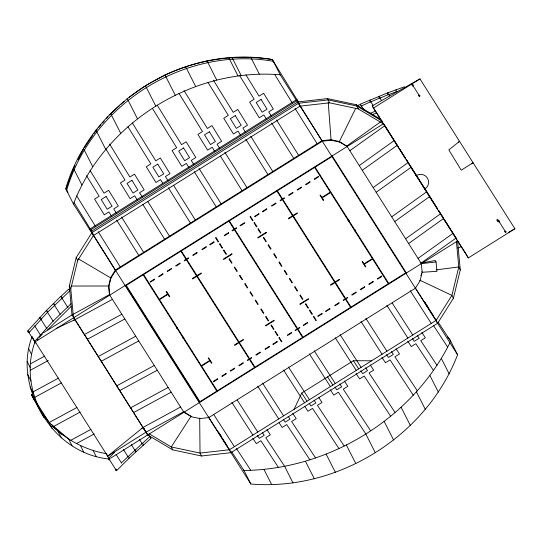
<?xml version="1.0" encoding="UTF-8"?>
<svg xmlns="http://www.w3.org/2000/svg" width="542" height="542" viewBox="0 0 542 542"><rect width="100%" height="100%" fill="white"/><g stroke="black" fill="none" stroke-linecap="round" stroke-linejoin="round"><path stroke-width="0.81" d="M108.339 458.938C54.18 453.105 16.423 393.336 34.945 341.982L32.513 337.178M60.616 296.738L68.495 289.245L69.457 289.753L69.789 290.858L47.594 312.219L29.119 332.524L28.015 332.165L27.764 330.972L46.266 310.641L60.697 296.467L61.842 297.165L61.747 298.12M44.2 417.977C29.011 393.838 21.389 364.034 32.195 336.548M454.731 235.919L457.563 240.966L460.273 269.862L453.383 298.31L437.624 323.283L230.987 452.658L201.516 455.998L172.735 449.887L147.688 434.969L72.018 314.929L69.308 286.034L76.192 257.592L91.95 232.613L298.595 103.237L328.059 99.897L356.839 106.015L381.886 120.927L383.363 123.84L36.375 341.087M73.495 317.849L70.785 288.947L77.675 260.506L93.434 235.526L300.072 106.151L329.536 102.817L358.316 108.928L383.363 123.84M72.75 314.536L109.423 294.624L109.701 295.18L108.895 286.549L110.947 278.06L115.656 270.607L322.294 141.232L331.087 140.236L339.678 142.058L347.158 146.509L421.351 263.636L422.164 272.26L420.104 280.749L415.402 288.208L208.765 417.577L199.964 418.573L191.373 416.751L183.901 412.299L109.423 294.624L108.617 286L110.67 277.511L115.378 270.058L322.016 140.683L330.81 139.687L339.4 141.509L347.158 146.509M420.951 275.573L421.507 273.256M457.583 354.786L280.214 74.81L272.477 59.559C184.036 43.983 90.751 102.56 65.724 188.752L73.475 204.022L250.844 484.006C337.842 491.337 426.256 436.398 457.583 354.786L449.833 339.516L447.57 337.022M361.507 105.737L360.579 105.439L360.403 104.118L387.747 92.811L404.42 86.808M73.475 204.022C104.796 122.424 193.223 67.459 280.214 74.81M294.082 409.312L301.738 393.052L353.398 360.708L371.568 360.796M370.911 101.672L361.358 105.947M116.618 470.632C116.665 467.394 113.603 470.449 116.618 470.632L129.098 458.186L150.893 438.383L150.554 437.218L149.592 436.784L121.293 462.929M355.728 108.278L339.4 141.509L339.678 142.058M75.053 165.601L73.556 168.515L65.955 189.117L67.113 190.35M78.048 159.782L83.658 148.874M380.037 97.906L370.742 101.889C369.637 102.12 369.116 99.227 370.437 100.351M231.59 451.635L243.981 470.483C328.662 469.548 412.157 418.817 449.941 342.7M388.865 94.43L379.847 98.129L378.892 97.404L379.061 96.259M68.495 289.245L68.461 289.699M108.542 458.471C108.488 461.716 111.557 458.661 108.542 458.471L114.572 452.326M397.374 91.273L388.661 94.66C387.652 94.931 386.927 92.343 388.248 92.933M149.077 433.763L171.258 446.967L200.039 453.078L229.503 449.745L436.147 320.369L451.906 295.39L458.789 266.949L456.391 241.353M29.119 332.524L28.868 331.331L27.764 330.972M34.485 341.582C34.403 344.739 37.54 341.833 34.485 341.582L52.987 321.25L71.016 303.744M84.579 147.512L92.872 135.263M93.793 133.901L97.174 129.253M37.242 339.942L38.286 338.743M39.322 337.537L42.567 333.879M98.793 127.384L100.954 124.897M102.58 123.027L104.2 121.157M106.361 118.664L107.98 116.794M109.599 114.931L119.24 105.9M53.224 426.994L53.746 426.398M47.723 329.732L71.117 306.454M121.076 104.233L124.132 101.456M35.731 342.632L107.668 456.188L143.217 427.32L180.622 407.015M458.275 142.356L459.541 141.374L448.817 149.904L461.228 170.181L473.091 162.756L471.696 163.542M129.206 97.242L144.694 86.198M346.873 145.961L380.511 121.909M349.875 150.696L384.881 125.663M359.292 165.554L394.298 140.52M362.286 170.29L397.3 145.256M373.201 187.518L408.207 162.485M376.202 192.247L411.209 167.214M391.751 216.8L426.757 191.76M394.752 221.529L429.759 196.495M405.66 238.758L440.673 213.724L443.668 218.453L408.661 243.493M141.909 428.255L143.217 427.32L147.688 434.969L73.726 317.639M418.078 258.351L453.085 233.317M456.086 238.046L421.073 263.087L435.314 260.506L436.059 261.969L436.94 271.332L422.164 272.26L421.879 271.711M127.756 456.615C128.623 456.025 129.931 458.336 128.637 458.254M134.64 450.138C135.473 449.603 136.774 451.865 135.52 451.771M141.923 443.519C142.729 443.038 144.016 445.253 142.81 445.151M150.893 438.383L150.486 438.41M93.434 235.526L90.087 228.934L296.007 100.013M380.504 119.193L356.175 104.708L327.395 98.597L297.931 101.93L91.293 231.305L93.048 234.103M373.384 108.088L419.975 78.915L514.9 228.758L468.308 257.924L373.384 108.088L372.259 105.873L419.975 78.915M43.462 332.808L72.018 314.929M332.009 156.57L315.078 167.173L388.749 283.466L405.68 272.863M46.571 419.643L33.787 399.461L31.348 394.657L31.883 394.319L34.525 398.499M33.787 399.461L34.322 399.129L48.428 421.398L52.079 428.593M47.892 421.73L48.428 421.398C63.319 438.437 84.112 449.86 106.388 453.668L109.145 459.101M107.668 456.188L146.211 432.055L183.623 411.751L191.096 416.202L171.258 446.967L172.735 449.887M110.575 458.207L457.563 240.966M508.294 232.491L514.9 228.758M145.364 85.717L164.199 75.406M56.131 328.486L75.013 319.665L112.424 299.36M30.908 363.574L44.851 356.006M84.43 334.529L121.835 314.224M30.427 370.193L48.279 360.511M87.425 339.258L124.836 318.953M32.71 392.11L58.57 378.072M98.339 356.487L135.751 336.182M33.861 397.842L61.395 382.896M101.34 361.223L138.745 340.918M49.417 422.394L76.95 407.448M116.889 385.768L154.301 365.464M53.516 426.527L80.223 412.028M119.89 390.497L157.295 370.193M70.833 440.28L90.893 429.386M130.798 407.726L168.21 387.422M76.612 443.498L94.213 433.946M133.799 412.462L171.211 392.157M356.69 105.785L360.85 104.26M370.017 113.474L375.796 110.975M372.408 114.687L376.737 112.811M164.924 75.006C198.304 59.484 236.075 53.794 272.477 59.559L273.724 62.676M73.495 320.261L75.013 319.665M457.719 248.026L461.418 246.61M397.164 91.503C396.243 91.734 395.396 89.572 396.588 89.667M436.195 269.862L458.789 266.949L460.273 269.862M436.059 261.969L421.351 263.636L420.87 262.687M40.711 319.211C42.303 318.486 38.706 316.325 39.769 318.513M47.317 312.294C48.753 311.813 45.731 309.421 46.266 311.352M54.329 305.254C55.711 304.814 52.75 302.409 53.299 304.299M70.982 286.034L108.617 286L108.895 286.549M78.346 258.832L110.947 278.06M51.47 424.461L68.624 439.054L72.066 445.829M52.086 426.026L62.526 434.908M40.521 410.721L48.428 421.398M438.329 322.409L450.714 341.243M433.376 325.363L447.638 347.063M421.906 332.564L425.334 337.788L420.761 340.654L437.001 365.369M417.326 335.437L419.183 338.249L414.298 341.311L412.442 338.493M433.512 370.545L415.87 343.709L411.297 346.575L407.76 341.203M396.08 348.736L399.508 353.96L394.928 356.826L417.36 390.951M391.5 351.602L393.35 354.421L388.465 357.483L386.615 354.664M413.261 395.206L390.044 359.881L385.464 362.747L381.927 357.374M370.247 364.908L373.675 370.132L369.095 372.998L394.969 412.36M365.667 367.774L367.523 370.592L362.632 373.655L360.782 370.836M390.504 416.053L364.21 376.053L359.637 378.919L356.101 373.546M344.414 381.08L347.849 386.304L343.269 389.17L370.545 430.673M339.841 383.946L341.69 386.764L336.806 389.827L334.956 387.008M330.268 389.718L333.804 395.091L338.384 392.225L365.796 433.939L375.308 452.78M318.588 397.252L322.016 402.476L317.436 405.341L344.136 445.958M314.008 400.118L315.857 402.936L310.972 405.999L309.123 403.18M338.825 448.376L312.551 408.397L307.971 411.263L304.882 406.561M292.755 413.424L296.189 418.648L291.61 421.513L315.505 457.875M288.181 416.29L290.031 419.108L285.146 422.171L283.29 419.352M309.902 459.84L286.725 424.569L282.145 427.435L279.049 422.733M266.928 429.596L270.356 434.819L265.776 437.685L284.76 466.56L293.019 482.969M262.348 432.462L264.198 435.28L259.313 438.342L257.464 435.524M278.473 467.495L260.892 440.741L256.312 443.607L252.782 438.227M236.475 448.566L250.689 470.199M424.528 301.833L428.532 308.019M218.338 431.899L221.448 436.71M415.578 288.364L436.147 320.369M410.24 290.715L431.263 323.425M392.191 303.012L412.76 335.01M386.853 305.356L407.875 338.072M365.904 318.472L386.927 351.182M361.019 321.528L382.042 354.244M340.078 334.644L361.101 367.354M353.398 360.708L358.655 368.885M335.193 337.7L356.216 370.416M314.245 350.816L335.268 383.526M327.571 376.88L332.829 385.057M309.36 353.872L330.383 386.588M288.419 366.988L309.441 399.698M301.738 393.052L306.996 401.229M283.534 370.044L304.55 402.76M262.585 383.16L283.608 415.87M257.701 386.216L278.724 418.932M237.213 400.037L257.775 432.042M231.868 402.388L252.89 435.104M213.826 414.684L234.388 446.683M229.503 449.745L208.48 417.028L208.765 417.577M424.684 302.145L430.084 310.607M430.538 311.311L433.681 316.243M219.395 433.634L221.197 436.452M222.098 437.861L223.446 439.982M223.893 440.687L227.044 445.619M412.679 85.216L419.4 95.826M498.769 221.075L497.698 219.388L496.729 219.991L497.8 221.678M498.836 221.224L505.557 231.827M388.207 93.739L389.549 95.859M379.834 97.912L381.622 100.737M370.714 101.679L372.957 105.216M383.601 123.63L385.03 125.893M385.335 126.367L392.672 137.959M392.957 138.4L396.439 143.901M396.717 144.341L398.607 147.322M399.42 148.603L405.707 158.535M406.466 159.727L409.495 164.511M409.759 164.924L427.313 192.634M427.618 193.115L437.651 208.955M438.492 210.276L440.348 213.216M444.393 219.598L454.372 235.343M372.259 105.873L382.171 121.516M383.526 123.651L384.427 125.073M385.328 126.496L405.599 158.494M406.5 159.917L437.543 208.927M438.444 210.343L450.565 229.483M451.466 230.899L456.405 238.697M457.753 240.824L460.896 245.79M461.798 247.206L466.737 255.004M361.324 105.744L364.014 109.985M298.412 102.221L296.725 99.559L300.072 106.151M332.178 155.886L406.378 273.012M90.087 228.934L92.614 232.924M125.541 285.261L199.734 402.388M61.802 297.971L68.068 307.876M148.454 434.752L149.795 436.879M54.39 305.105L60.209 314.299M139.45 439.366L142.133 443.613M47.378 312.138L53.204 321.331M131.272 444.562L135.304 450.93M40.779 319.048L47.052 328.947M123.501 449.623L127.98 456.689M34.613 325.83L40.44 335.017M116.144 454.521L121.516 463.003M28.441 331.751L35.162 342.354M109.22 459.25L115.941 469.86M31.348 394.657L33.99 398.831M297.931 101.93L298.811 103.332M300.363 106.063L322.294 141.232M295.031 108.414L317.131 143.738M276.528 119.999L298.628 155.324M271.644 123.061L293.744 158.386M250.702 136.171L272.795 171.496M245.817 139.233L267.911 174.558M224.869 152.343L246.969 187.667M220.425 156.11L242.084 190.73M199.043 168.515L221.136 203.839M194.158 171.577L216.251 206.902M173.65 185.391L195.31 220.011M168.325 187.749L190.425 223.074M147.824 201.563L169.477 236.183M142.939 204.625L164.592 239.246M121.55 217.03L143.65 252.355M116.665 220.086L138.766 255.411M98.163 231.671L120.263 266.996M91.95 232.613L115.656 270.607M298.988 103.366L297.212 100.514L90.568 229.889L92.35 232.742M298.418 101.964L273.358 61.293C184.924 45.697 91.625 104.301 66.605 190.479L67.926 192.627M274.957 74.877L292.192 102.838M245.946 74.904L259.042 96.144L263.615 93.278L273.31 109.01L268.73 111.876L271.339 116.103M239.72 75.785L254.157 99.206L249.577 102.072L259.266 117.804L263.846 114.931L266.454 119.159M213.412 80.189L233.209 112.316L237.789 109.45L247.484 125.182L242.904 128.047L245.506 132.275M208.053 82.486L228.324 115.378L223.744 118.244L233.439 133.976L238.019 131.103L240.621 135.331M184.043 90.616L207.383 128.488L211.956 125.622L221.651 141.354L217.071 144.219L219.679 148.447M179.084 93.556L202.491 131.55L197.918 134.416L207.606 150.141L212.186 147.275L214.795 151.503M157.227 105.189L181.55 144.66L186.13 141.794L195.825 157.526L191.245 160.391L193.846 164.619M152.458 108.441L176.665 147.715L172.085 150.588L181.78 166.313L186.36 163.447L188.962 167.674M132.363 122.932L155.717 160.832L160.296 157.966L169.992 173.697L165.412 176.563L168.02 180.791M127.987 126.821L150.832 163.887L146.259 166.76L155.947 182.485L160.527 179.619L162.702 183.142M109.62 144.111L129.89 177.004L134.47 174.138L144.165 189.869L139.585 192.735L142.187 196.963M105.704 148.745L125.006 180.059L120.426 182.932L130.121 198.657L134.701 195.791L137.302 200.018M90.053 170.445L104.057 193.176L108.637 190.31L118.332 206.041L113.752 208.907L116.361 213.135M86.51 175.683L99.172 196.231L94.593 199.104L104.288 214.828L108.867 211.963L111.476 216.19M76.686 195.852L95.304 226.068M74.105 202.661L91.327 230.594M467.184 255.709L468.308 257.924M423.268 186.252L424.745 189.165A8.238 8.001 -26.9 0 0 427.442 178.033A8.238 8.001 -26.9 0 0 416.181 175.642L414.698 172.729M356.175 104.708L358.316 108.928M453.383 298.31L451.906 295.39L419.826 280.2L420.104 280.749M327.395 98.597L329.536 102.817M435.483 319.062L437.624 323.283M331.087 140.236L328.228 102.391M441.486 358.723L449.149 373.824M430.023 375.721L438.349 392.137M250.783 57.296L259.313 74.112M416.493 391.995L425.348 409.447M232.125 57.655L241.217 75.582M228.785 57.73L237.979 75.853M401.114 407.279L410.348 425.484M206.99 60.819L216.712 79.986M384.115 421.337L393.58 440.002M185.567 66.544L195.676 86.469M164.904 74.81L175.249 95.196M346.338 444.955L355.803 463.613M145.324 85.487L155.75 106.036M326.148 454.142L335.376 472.339M127.126 98.414L137.472 118.806M305.498 461.384L314.34 478.823M110.595 113.393L120.71 133.325M95.975 130.182L105.71 149.368M264.096 469.623L271.745 484.704M83.502 148.528L92.709 166.672M243.399 469.331L250.844 484.006M228.846 448.437L230.987 452.658M73.366 168.155L81.91 184.991M199.964 418.573L199.686 418.024L200.039 453.078L201.516 455.998M183.623 411.751L183.901 412.299M76.192 257.592L77.675 260.506M143.217 427.32L144.694 430.24M69.308 286.034L70.785 288.947M93.156 450.558L96.185 456.52M80.48 445.653L83.732 452.062M28.665 348.757L31.687 354.719M27.1 361.392L30.352 367.808M57.865 430.91L61.436 437.943M27.534 374.19L30.969 380.965M29.959 386.859L33.529 393.898M31.883 394.319L37.974 406.324M411.947 84.728C412.889 88.434 414.169 83.244 411.947 84.728M418.668 95.331C419.61 99.044 420.89 93.854 418.668 95.331M498.159 220.655C498.762 224.408 500.503 219.449 498.159 220.655M504.873 231.265C505.483 235.018 507.217 230.052 504.873 231.265M176.922 327.849L176.943 327.808M183.176 337.713L183.176 337.713M348.411 220.486L348.411 220.486M354.658 230.35L354.671 230.309M106.096 196.482L101.212 199.537L107.187 209.239L112.072 206.177L106.096 196.482M131.93 180.31L127.038 183.365L133.02 193.067L137.905 190.005L131.93 180.31M157.756 164.138L152.871 167.193L158.847 176.895L163.731 173.833L157.756 164.138M183.589 147.966L178.704 151.022L184.68 160.723L189.565 157.661L183.589 147.966M209.415 131.794L204.53 134.85L210.506 144.551L215.391 141.489L209.415 131.794M235.248 115.622L230.364 118.678L236.339 128.379L241.224 125.317L235.248 115.622M261.075 99.45L256.19 102.506L262.165 112.208L267.05 109.145L261.075 99.45M143.163 274.808L126.232 285.41L199.903 401.703L216.834 391.1L143.163 274.808M180.892 251.19L143.596 274.537L159.246 299.252L167.607 294.015L166.096 291.63L166.523 291.359L169.815 296.555L169.382 296.82L167.871 294.435L159.511 299.665L201.346 365.701L209.707 360.471L208.196 358.079L208.623 357.815L211.908 363.004L211.482 363.276L209.971 360.884L201.61 366.121L217.261 390.829L254.564 367.483L249.428 359.38L247.633 360.511L247.369 360.091L249.171 358.967L238.907 342.768L234.727 345.383L234.462 344.969L238.643 342.354L196.807 276.312L192.627 278.934L192.369 278.513L196.543 275.898L186.285 259.699L184.483 260.831L184.219 260.411L186.021 259.286L180.892 251.19M228.907 221.122L181.319 250.919L186.448 259.015L188.399 257.796L188.663 258.209L186.712 259.435L196.976 275.634L201.157 273.012L201.421 273.432L197.241 276.047L239.069 342.083L243.25 339.468L243.514 339.881L239.334 342.497L249.598 358.696L251.549 357.476L251.813 357.889L249.862 359.116L254.991 367.212L302.578 337.415L297.45 329.319L295.431 330.579L295.166 330.166L297.185 328.906L234.3 229.639L232.288 230.899L232.023 230.486L234.036 229.225L228.907 221.122M276.921 191.062L229.334 220.858L234.469 228.954L236.481 227.694L236.746 228.107L234.727 229.374L297.612 328.635L299.624 327.375L299.889 327.788L297.876 329.048L303.005 337.151L350.593 307.355L345.464 299.259L343.513 300.478L343.249 300.065L345.2 298.838L334.936 282.646L330.755 285.261L330.498 284.848L334.678 282.226L292.843 216.19L288.662 218.805L288.398 218.392L292.578 215.777L282.314 199.578L280.363 200.797L280.106 200.384L282.05 199.165L276.921 191.062M314.651 167.444L277.348 190.798L282.484 198.894L284.286 197.769L284.543 198.182L282.748 199.307L293.005 215.506L297.185 212.891L297.45 213.304L293.269 215.919L335.105 281.962L339.285 279.34L339.549 279.76L335.369 282.375L345.627 298.574L347.429 297.443L347.693 297.863L345.891 298.988L351.02 307.09L388.323 283.737L372.666 259.022L364.305 264.259L365.816 266.644L365.389 266.915L362.103 261.725L362.53 261.454L364.041 263.846L372.401 258.609L330.566 192.573L322.205 197.803L323.723 200.194L323.289 200.459L320.004 195.269L320.43 194.998L321.941 197.39L330.302 192.153L314.651 167.444M216.014 237.633L215.581 237.897L218.148 241.949L218.575 241.678L216.014 237.633M250.465 216.4L250.031 216.671L252.599 220.723L253.026 220.452L250.465 216.4M154.321 279.137L150.141 281.752L150.398 282.165L154.578 279.55L154.321 279.137M162.837 273.798L158.657 276.42L158.921 276.833L163.101 274.218L162.837 273.798M171.36 268.466L167.18 271.081L167.444 271.501L171.624 268.879L171.36 268.466M179.883 263.134L175.703 265.749L175.96 266.163L180.14 263.548L179.883 263.134M196.922 252.464L192.742 255.079L193.006 255.492L197.186 252.877L196.922 252.464M206.102 246.712L201.922 249.334L202.186 249.747L206.367 247.132L206.102 246.712M213.887 241.84L209.707 244.456L209.971 244.869L214.151 242.254L213.887 241.84M228.419 232.742L224.239 235.357L224.503 235.777L228.683 233.162L228.419 232.742M244.266 222.823L240.086 225.438L240.35 225.851L244.53 223.236L244.266 222.823M258.798 213.724L254.618 216.339L254.875 216.759L259.056 214.137L258.798 213.724M266.583 208.853L262.403 211.468L262.667 211.881L266.847 209.266L266.583 208.853M275.763 203.101L271.583 205.716L271.847 206.136L276.027 203.514L275.763 203.101M292.802 192.43L288.622 195.052L288.886 195.466L293.066 192.85L292.802 192.43M301.325 187.098L297.145 189.714L297.409 190.127L301.589 187.512L301.325 187.098M309.841 181.76L305.668 184.382L305.925 184.795L310.105 182.18L309.841 181.76M318.364 176.428L314.184 179.043L314.448 179.463L318.628 176.841L318.364 176.428M219.957 243.859L219.524 244.124L222.091 248.175L222.518 247.904L219.957 243.859M254.408 222.627L253.981 222.898L256.542 226.942L256.969 226.678L254.408 222.627M223.9 250.079L223.467 250.35L226.034 254.401L226.461 254.13L223.9 250.079M258.351 228.853L257.924 229.124L260.485 233.168L260.919 232.904L258.351 228.853M231.807 253.825L223.446 259.056L223.71 259.469L232.071 254.239L231.807 253.825M266.102 232.349L257.748 237.586L258.006 237.999L266.366 232.769L266.102 232.349M263.737 237.349L263.304 237.62L265.871 241.671L266.298 241.4L263.737 237.349M229.483 258.893L229.056 259.164L231.617 263.216L232.051 262.945L229.483 258.893M268.514 244.896L268.08 245.16L270.648 249.212L271.075 248.941L268.514 244.896M234.713 267.152L234.286 267.416L236.847 271.467L237.281 271.203L234.713 267.152M274.144 253.785L273.717 254.056L276.284 258.107L276.711 257.836L274.144 253.785M239.943 275.404L239.51 275.675L242.078 279.726L242.504 279.455L239.943 275.404M279.374 262.043L278.947 262.308L281.515 266.359L281.942 266.095L279.374 262.043M245.174 283.662L244.74 283.927L247.308 287.978L247.735 287.707L245.174 283.662M177.22 327.341L176.536 327.768L176.956 328.432L177.641 328.005L177.22 327.341M348.709 219.977L348.018 220.404L348.445 221.068L349.129 220.641L348.709 219.977M284.604 270.295L284.177 270.566L286.745 274.618L287.172 274.347L284.604 270.295M250.397 291.914L249.97 292.185L252.538 296.23L252.965 295.966L250.397 291.914M183.474 337.205L182.783 337.632L183.21 338.296L183.894 337.869L183.474 337.205M354.956 229.842L354.272 230.269L354.692 230.933L355.376 230.506L354.956 229.842M289.834 278.554L289.408 278.818L291.969 282.87L292.402 282.599L289.834 278.554M255.628 300.166L255.201 300.437L257.768 304.489L258.195 304.218L255.628 300.166M295.065 286.806L294.638 287.077L297.199 291.122L297.633 290.858L295.065 286.806M261.264 309.062L260.837 309.333L263.398 313.384L263.832 313.113L261.264 309.062M300.295 295.058L299.862 295.329L302.429 299.38L302.856 299.109L300.295 295.058M266.041 316.609L265.614 316.874L268.182 320.925L268.608 320.654L266.041 316.609M273.906 320.275L265.546 325.512L265.81 325.925L274.171 320.688L273.906 320.275M308.202 298.805L299.841 304.035L300.105 304.455L308.466 299.218L308.202 298.805M271.427 325.105L271 325.376L273.561 329.421L273.995 329.157L271.427 325.105M305.878 303.879L305.451 304.143L308.012 308.195L308.445 307.924L305.878 303.879M275.37 331.331L274.943 331.596L277.504 335.647L277.938 335.376L275.37 331.331M309.821 310.099L309.394 310.37L311.955 314.421L312.388 314.15L309.821 310.099M279.313 337.558L278.886 337.822L281.447 341.873L281.881 341.602L279.313 337.558M313.764 316.325L313.337 316.596L315.905 320.64L316.332 320.376L313.764 316.325M217.464 378.817L213.284 381.433L213.548 381.846L217.728 379.231L217.464 378.817M225.987 373.479L221.807 376.094L222.071 376.514L226.251 373.892L225.987 373.479M234.503 368.147L230.33 370.762L230.587 371.175L234.767 368.56L234.503 368.147M243.026 362.808L238.846 365.43L239.11 365.843L243.29 363.228L243.026 362.808M260.065 352.144L255.885 354.759L256.149 355.173L260.329 352.557L260.065 352.144M269.252 346.392L265.072 349.007L265.336 349.427L269.51 346.805L269.252 346.392M277.037 341.521L272.856 344.136L273.121 344.549L277.301 341.934L277.037 341.521M291.562 332.422L287.382 335.037L287.646 335.457L291.826 332.835L291.562 332.422M307.416 322.497L303.235 325.119L303.493 325.532L307.673 322.917L307.416 322.497M321.941 313.405L317.761 316.02L318.025 316.433L322.205 313.818L321.941 313.405M329.726 308.527L325.546 311.149L325.81 311.562L329.99 308.947L329.726 308.527M338.906 302.782L334.726 305.397L334.99 305.81L339.17 303.195L338.906 302.782M355.952 292.111L351.772 294.726L352.036 295.146L356.216 292.524L355.952 292.111M364.468 286.779L360.288 289.394L360.552 289.807L364.732 287.192L364.468 286.779M372.991 281.44L368.811 284.062L369.075 284.475L373.255 281.86L372.991 281.44M381.514 276.108L377.334 278.724L377.598 279.137L381.778 276.522L381.514 276.108"/></g></svg>
